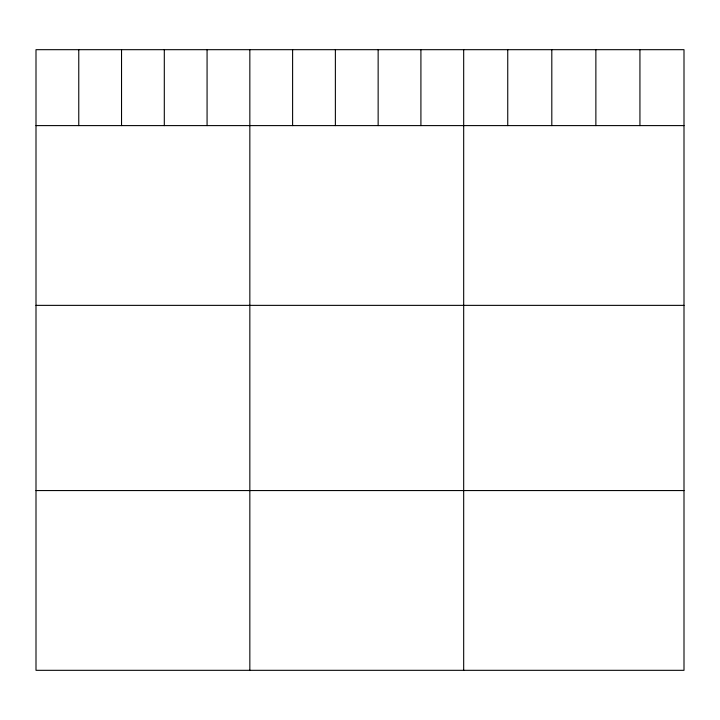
<?xml version="1.0" encoding="UTF-8"?>
<svg xmlns="http://www.w3.org/2000/svg" width="720" height="720" viewBox="0 0 720 720"><rect width="100%" height="100%" fill="white"/><g stroke="black" fill="none" stroke-linecap="round" stroke-linejoin="round"><path stroke-width="1.08" d="M684 125.604L684 670.32L36 670.32L36 49.68L684 49.68L684 125.604L36 125.604M36 305.361L684 305.361M36 490.563L684 490.563M639.936 49.68L639.936 125.604M595.872 49.68L595.872 125.604M551.808 49.68L551.808 125.604M507.744 49.68L507.744 125.604M463.68 49.68L463.68 670.32M420.912 49.68L420.912 125.604M378.144 49.68L378.144 125.604M335.376 49.68L335.376 125.604M292.608 49.68L292.608 125.604M249.84 49.68L249.84 670.32M207.072 49.68L207.072 125.604M164.304 49.68L164.304 125.604M121.536 49.68L121.536 125.604M78.768 49.68L78.768 125.604"/></g></svg>
